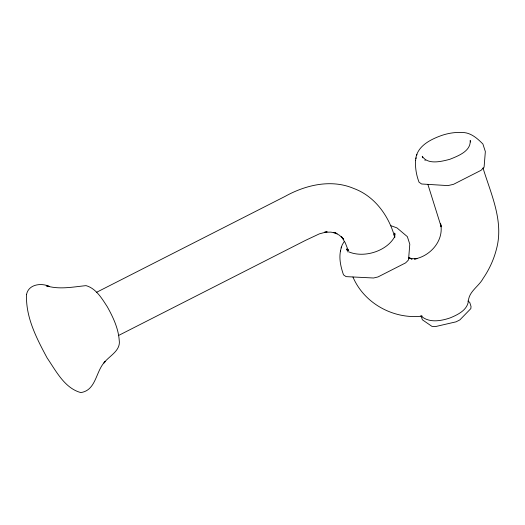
<?xml version="1.0" encoding="UTF-8"?>
<svg xmlns="http://www.w3.org/2000/svg" width="525" height="525" viewBox="0 0 525 525"><rect width="100%" height="100%" fill="white"/><g stroke="black" fill="none" stroke-linecap="round" stroke-linejoin="round"><path stroke-width="0.79" d="M347.977 252.039L348.088 250.694M415.597 160.584C415.111 167.908 416.417 175.389 419.048 182.214L421.634 183.993L447.95 185.601L453.521 184.321L481.103 170.29L484.083 167.219L485.349 151.581L482.908 144.021C477.212 138.285 470.512 132.267 461.882 132.497C455.129 132.116 448.337 133.219 441.938 135.358C430.356 139.453 416.167 146.468 415.597 160.584L415.669 160.21M340.613 250.399C338.769 258.536 340.863 267.166 343.494 274.844L346.08 276.629L373.564 278.001L377.967 276.951L405.549 262.92L407.131 261.391L408.529 259.855L409.795 244.21L407.354 236.65L396.979 227.902L390.994 225.717M341.171 247.925L342.28 244.696L344.354 241.395M415.964 158.688L416.167 157.769M416.725 155.295L416.916 154.429M340.41 251.317L341.362 247.058M348.246 249.992L348.39 249.526M394.623 236.801C386.708 251.258 364.12 258.188 349.059 251.974M96.318 292.425L285.055 196.409C305.635 184.944 331.255 178.868 353.765 188.475C374.988 196.252 389.123 216.326 394.833 237.549M118.748 335.383L305.399 240.424L319.358 233.861L327.127 231.781L324.443 232.253L330.967 232.122L337.089 233.533L333.946 232.365L339.281 235.148L343.731 239.243L341.526 236.736L345.24 242.78L348.278 250.563M414.488 259.035C430.408 256.226 444.255 240.411 440.613 223.801L441.197 226.826L427.862 184.308M414.579 259.042L416.968 258.622L412.492 258.713L408.962 257.946M422.271 316.103C393.848 319.574 364.245 303.614 352.951 277.023M409.021 258.018L412.013 259.133L408.988 257.604M421.057 315.984C428.958 323.144 440.816 321.064 450.03 317.94C457.61 314.829 467.473 310.15 468.412 300.897C469.048 291.355 478.866 286.387 483.072 278.499C489.313 269.41 493.953 259.258 496.598 248.548C503.921 220.946 490.822 193.705 482.993 167.928M467.795 301.022L469.698 302.334L471.023 306.429L470.853 308.595L459.848 319.909L456.067 321.832L435.514 326.57L431.904 326.347L422.356 319.771L421.03 315.676M393.816 234.819L395.2 236.066M424.928 160.053L425.171 160.584M347.077 249.841L346.677 248.883L347.34 250.95M470.689 141.993L470.19 140.451C471.069 151.213 457.997 155.997 449.813 159.311C441.374 161.51 427.895 165.053 422.225 156.253L422.723 157.795M395.082 234.458L394.636 233.08L394.872 234.334M26.572 294.315C25.476 317.1 36.665 338.428 47.132 357.965C56.024 370.919 64.536 388.159 80.804 392.582C96.613 390.265 95.596 370.466 105.453 361.259L103.924 362.972C109.305 355.694 121.013 350.825 119.201 340.049C118.289 328.145 113.026 317.067 107.297 306.771C101.935 298.561 96.108 288.428 86.054 285.639C72.896 286.932 59.397 289.826 46.213 285.777L49.586 286.499C41.495 282.706 28.724 284.071 26.572 294.315"/></g></svg>
